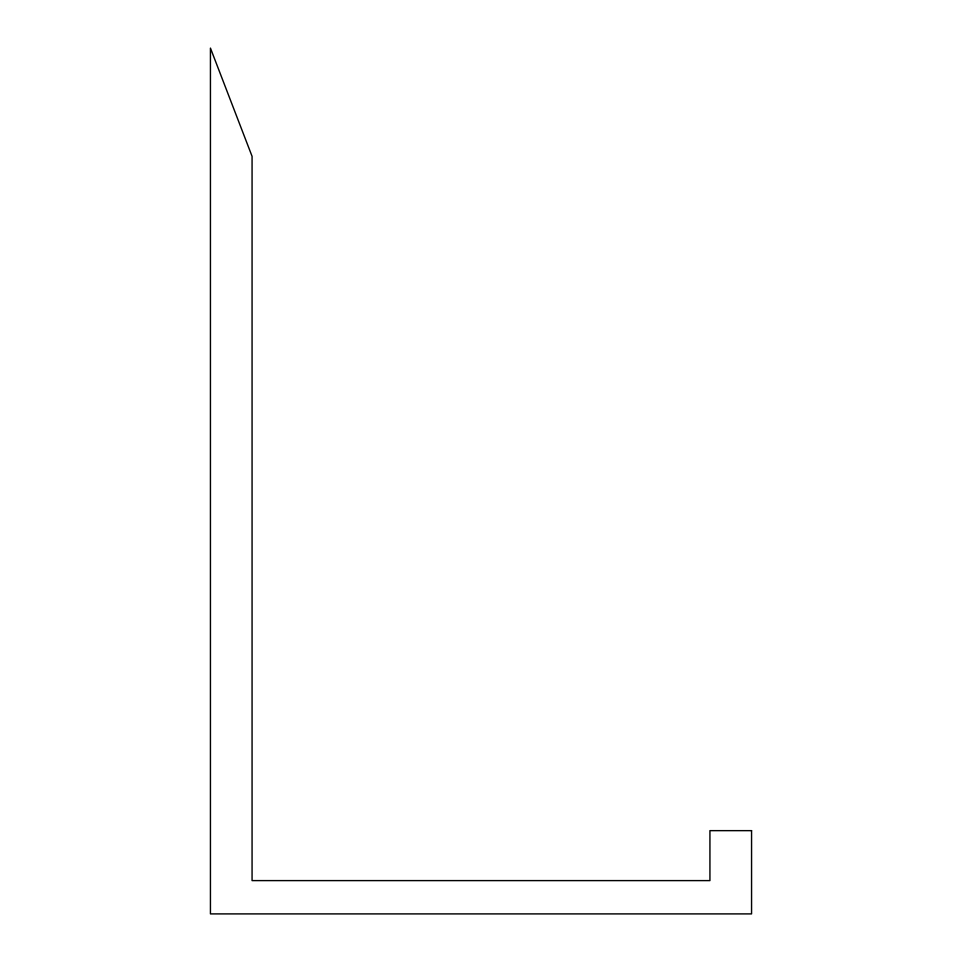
<?xml version="1.0" encoding="UTF-8"?>
<svg xmlns="http://www.w3.org/2000/svg" width="962" height="962" viewBox="0 0 962 962"><rect width="100%" height="100%" fill="white"/><g stroke="black" fill="none" stroke-linecap="round" stroke-linejoin="round"><path stroke-width="1.44" d="M751.562 830.651L709.932 830.651L709.932 880.603L252.068 880.603L252.068 156.325L210.437 48.1L210.437 913.9L751.562 913.9L751.562 830.651"/></g></svg>
